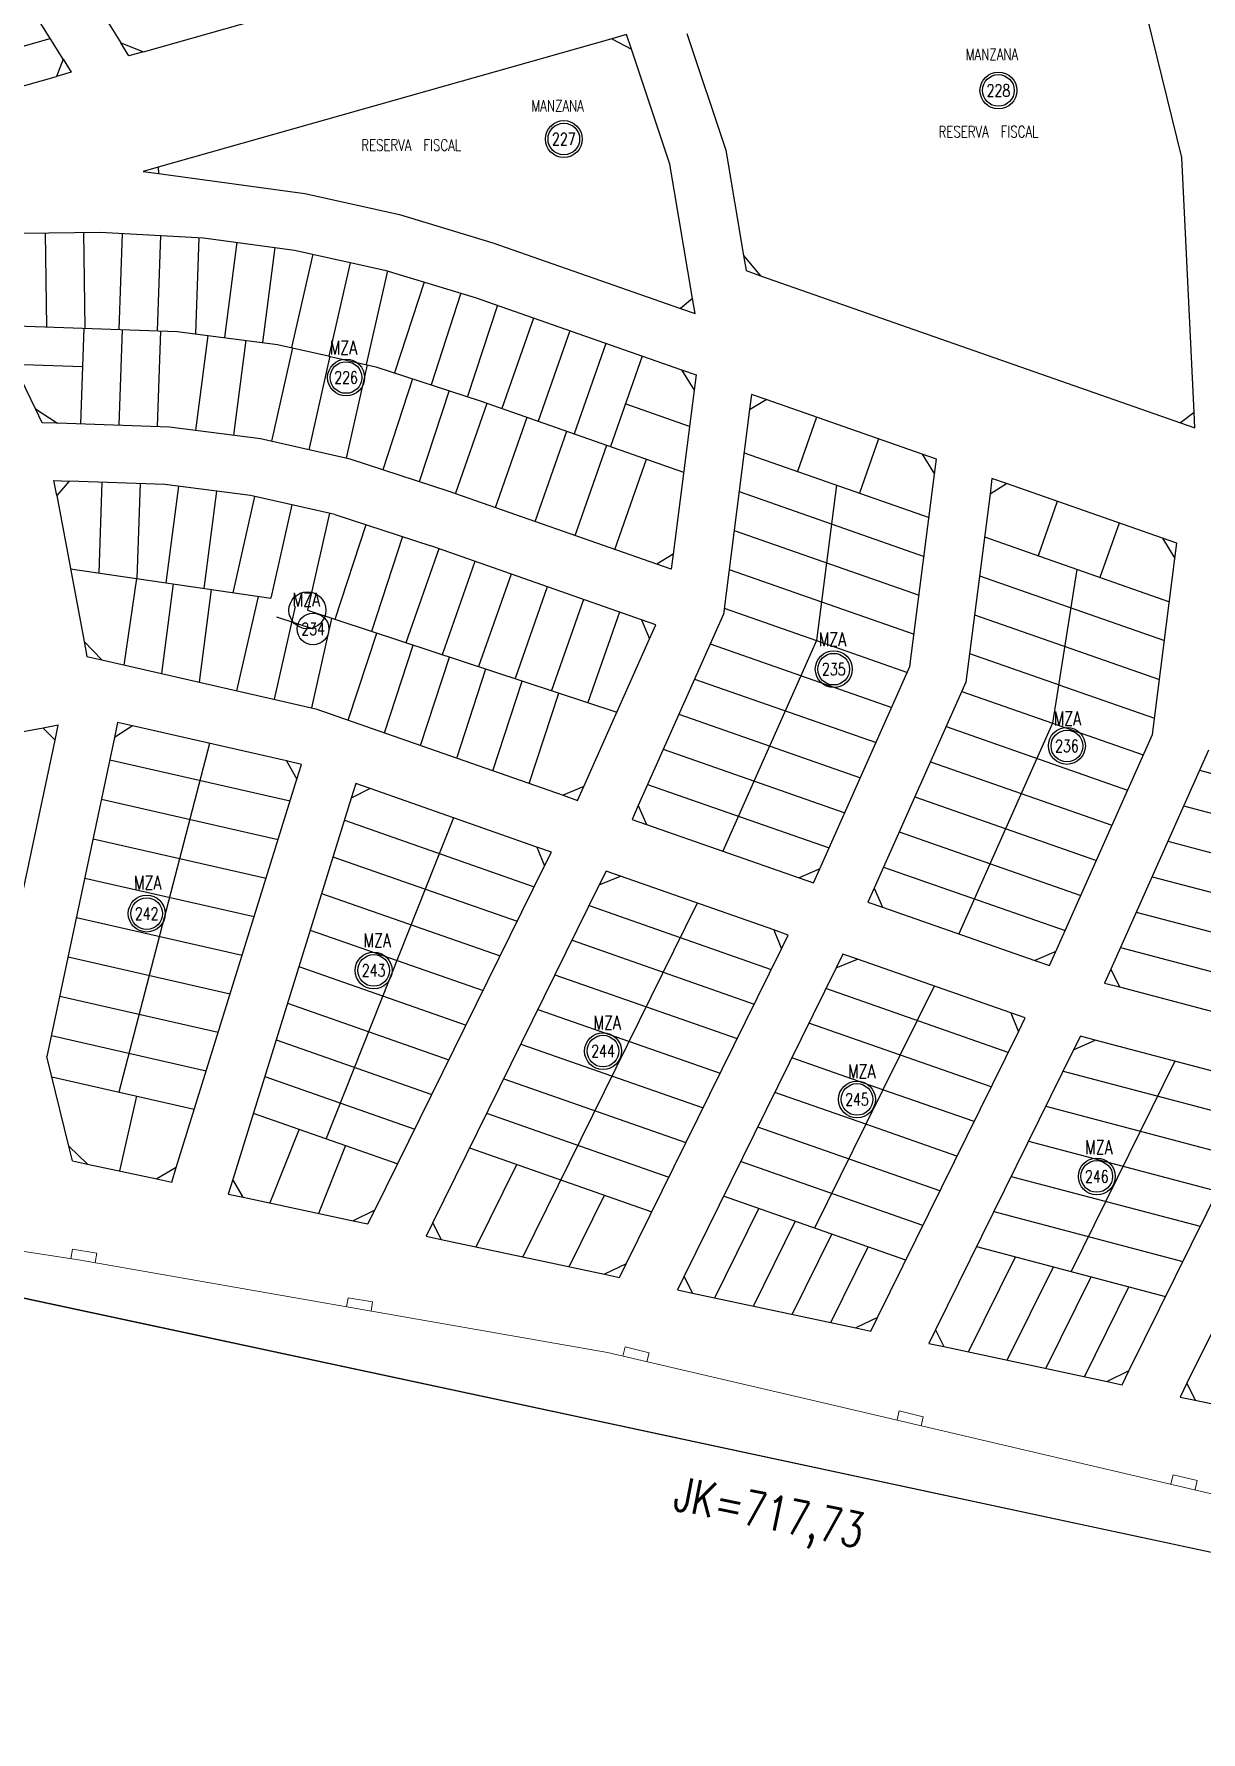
# Model space of a CAD drawing. Header units: metres. Extents: x 2615496 to 2632651, y 4927671 to 4929056.
# Drawn here: x 2616048.6 to 2616353, y 4927812.2 to 4928255.3 of the extents above; entities that cross this region are included whole.
import ezdxf
from ezdxf.enums import TextEntityAlignment as Align

# ---------------------------------------------------------------- set-up
doc = ezdxf.new("R2010")
doc.units = ezdxf.units.M
doc.header["$MEASUREMENT"] = 0
doc.layers.add('p239_13', color=6, linetype='Continuous')
doc.styles.add('ROMANS', font='romans.shx', dxfattribs={"width": 0.75})

msp = doc.modelspace()

# ---------------------------------------------------------------- linework, layer by layer
at = {"layer": 'p239_13', "linetype": 'ByBlock'}
for p, q in [((2616009.42765, 4928352.17928), (2616071.23254, 4928252.95546)), ((2616056.2115, 4928248.69966), (2615994.40661, 4928347.92348)), ((2616077.19588, 4928250.65062), (2616119.56898, 4928262.65588)), ((2616002.75331, 4928239.95295), (2616052.82344, 4928254.13896)), ((2616071.23254, 4928252.95546), (2616077.19588, 4928250.65062)), ((2616073.34736, 4928249.56024), (2616071.23254, 4928252.95546)), ((2616056.2115, 4928248.69966), (2616054.4778, 4928244.21407)), ((2616056.2115, 4928248.69966), (2616058.32632, 4928245.30444)), ((2616077.19588, 4928250.65062), (2616073.34736, 4928249.56024)), ((2616012.10471, 4928232.2088), (2616054.4778, 4928244.21407)), ((2616058.32632, 4928245.30444), (2616054.4778, 4928244.21407)), ((2616030.86523, 4928203.10233), (2616065.86211, 4928203.56017)), ((2616051.90805, 4928178.8367), (2616051.58705, 4928203.37342)), ((2616061.91336, 4928178.49647), (2616061.5862, 4928203.50423)), ((2616065.86211, 4928203.56017), (2616092.80581, 4928202.13509)), ((2616071.59028, 4928203.2572), (2616070.73811, 4928178.1964)), ((2616081.5781, 4928202.72893), (2616080.73233, 4928177.85655)), ((2616091.56592, 4928202.20067), (2616090.71114, 4928177.06319)), ((2616092.80581, 4928202.13509), (2616116.58283, 4928198.86318)), ((2616101.52865, 4928200.93475), (2616098.31609, 4928176.08021)), ((2616111.43563, 4928199.57147), (2616108.23359, 4928174.79833)), ((2616049.00492, 4928157.45972), (2616028.61291, 4928199.45183)), ((2616121.29372, 4928197.82998), (2616115.76579, 4928173.4655)), ((2616116.58283, 4928198.86318), (2616140.11813, 4928193.70138)), ((2616131.04587, 4928195.61736), (2616125.51794, 4928171.25288)), ((2616140.81695, 4928193.48824), (2616135.27008, 4928169.04027)), ((2616140.11813, 4928193.70138), (2616163.63754, 4928186.52828)), ((2616150.40748, 4928190.56327), (2616142.65549, 4928166.87478)), ((2616159.97447, 4928187.64547), (2616152.15954, 4928163.76461)), ((2616163.63754, 4928186.52828), (2616217.52606, 4928167.64979)), ((2616169.46288, 4928184.48752), (2616161.66358, 4928160.65444)), ((2616038.40089, 4928179.296), (2616085.94432, 4928177.67932)), ((2616061.59609, 4928178.50726), (2616060.74648, 4928153.5217)), ((2616071.59031, 4928178.16742), (2616070.7407, 4928153.18186)), ((2616081.58454, 4928177.82757), (2616080.73492, 4928152.84201)), ((2616085.94432, 4928177.67932), (2616112.08594, 4928174.3004)), ((2616178.90253, 4928181.18057), (2616170.63694, 4928157.58651)), ((2616188.34016, 4928177.87434), (2616180.07457, 4928154.28028)), ((2616093.91187, 4928176.64948), (2616090.70717, 4928151.85573)), ((2616103.82937, 4928175.3676), (2616100.62466, 4928150.57385)), ((2616116.03895, 4928173.40352), (2616110.50742, 4928149.02316)), ((2616112.08594, 4928174.3004), (2616125.79109, 4928171.19091)), ((2616197.77778, 4928174.5681), (2616189.51219, 4928150.97404)), ((2616043.34143, 4928169.12222), (2616061.25624, 4928168.51304)), ((2616125.79109, 4928171.19091), (2616120.25956, 4928146.81054)), ((2616125.51794, 4928171.25288), (2616137.77462, 4928168.47203)), ((2616135.54324, 4928168.97829), (2616130.01171, 4928144.59793)), ((2616207.21541, 4928171.26187), (2616198.94982, 4928147.6678)), ((2616137.77462, 4928168.47203), (2616164.942, 4928159.58159)), ((2616147.35577, 4928165.33663), (2616139.58035, 4928141.57652)), ((2616217.52606, 4928167.64979), (2616220.79361, 4928162.35962)), ((2616156.85981, 4928162.22646), (2616149.08439, 4928138.46635)), ((2616220.79361, 4928162.35962), (2616215.32273, 4928119.58772)), ((2616235.26726, 4928157.28914), (2616239.54981, 4928159.93432)), ((2616280.24521, 4928145.67771), (2616239.54981, 4928159.93432)), ((2616049.00492, 4928157.45972), (2616054.74994, 4928153.72561)), ((2616158.57714, 4928135.32165), (2616166.84273, 4928158.91572)), ((2616164.942, 4928159.58159), (2616218.05817, 4928140.97367)), ((2616168.95853, 4928131.68479), (2616177.22412, 4928155.27886)), ((2616219.58067, 4928152.8767), (2616202.83035, 4928158.74475)), ((2616235.26726, 4928157.28914), (2616228.43254, 4928103.85461)), ((2616252.76249, 4928155.30559), (2616247.79203, 4928141.11746)), ((2616083.91262, 4928152.73396), (2616054.74994, 4928153.72561)), ((2616107.70805, 4928149.65829), (2616083.91262, 4928152.73396)), ((2616179.33992, 4928128.04793), (2616187.60551, 4928151.642)), ((2616131.10669, 4928144.3495), (2616107.70805, 4928149.65829)), ((2616189.72131, 4928124.41107), (2616197.9869, 4928148.00514)), ((2616268.92006, 4928149.64519), (2616263.9496, 4928135.45706)), ((2616156.92064, 4928135.90197), (2616131.10669, 4928144.3495)), ((2616200.1027, 4928120.77421), (2616208.36829, 4928144.36828)), ((2616233.82464, 4928146.01059), (2616282.07014, 4928129.10899)), ((2616280.24521, 4928145.67771), (2616283.51276, 4928140.38754)), ((2616054.51576, 4928134.81877), (2616053.77728, 4928138.75002)), ((2616053.77728, 4928138.75002), (2616057.77497, 4928138.61408)), ((2616057.77497, 4928138.61408), (2616054.51576, 4928134.81877)), ((2616082.6936, 4928137.76674), (2616057.77497, 4928138.61408)), ((2616066.29428, 4928138.32439), (2616065.48922, 4928114.6492)), ((2616076.2885, 4928137.98454), (2616075.44513, 4928113.18274)), ((2616105.08131, 4928134.87303), (2616082.6936, 4928137.76674)), ((2616257.94739, 4928137.55979), (2616252.75869, 4928096.99398)), ((2616277.09656, 4928090.225), (2616283.51276, 4928140.38754)), ((2616297.98641, 4928135.31706), (2616302.26896, 4928137.96224)), ((2616342.96436, 4928123.70563), (2616302.26896, 4928137.96224)), ((2616054.51576, 4928134.81877), (2616061.66205, 4928096.77558)), ((2616086.28356, 4928137.30272), (2616083.0217, 4928112.06674)), ((2616096.20106, 4928136.02084), (2616092.9165, 4928110.60928)), ((2616106.14028, 4928134.63276), (2616100.43834, 4928109.50134)), ((2616127.10593, 4928129.87598), (2616105.08131, 4928134.87303)), ((2616211.04018, 4928116.94254), (2616156.92064, 4928135.90197)), ((2616232.52747, 4928135.86914), (2616280.77297, 4928118.96753)), ((2616297.98641, 4928135.31706), (2616291.69576, 4928086.13612)), ((2616315.48164, 4928133.33351), (2616310.51118, 4928119.14538)), ((2616115.89242, 4928132.42015), (2616110.36089, 4928108.03979)), ((2616125.64457, 4928130.20754), (2616119.90249, 4928104.89917)), ((2616127.10593, 4928129.87598), (2616152.10782, 4928121.69419)), ((2616135.17959, 4928127.2339), (2616127.09581, 4928102.53149)), ((2616231.23029, 4928125.72769), (2616279.47579, 4928108.82608)), ((2616331.63921, 4928127.67311), (2616326.66875, 4928113.48498)), ((2616144.68364, 4928124.12373), (2616136.59451, 4928099.40499)), ((2616154.17471, 4928120.97011), (2616145.58502, 4928096.44576)), ((2616207.02543, 4928102.45518), (2616152.10782, 4928121.69419)), ((2616296.54379, 4928124.03851), (2616344.78929, 4928107.1369)), ((2616342.96436, 4928123.70563), (2616346.23191, 4928118.41546)), ((2616058.1001, 4928115.73759), (2616110.36089, 4928108.03979)), ((2616163.61234, 4928117.66387), (2616155.08541, 4928093.3187)), ((2616215.32273, 4928119.58772), (2616211.04018, 4928116.94254)), ((2616229.93312, 4928115.58624), (2616254.05587, 4928107.13543)), ((2616320.66654, 4928115.58771), (2616314.30864, 4928075.4315)), ((2616340.35978, 4928072.50652), (2616346.23191, 4928118.41546)), ((2616072.14997, 4928090.61988), (2616075.44513, 4928113.18274)), ((2616081.94432, 4928088.38517), (2616084.96821, 4928111.78003)), ((2616173.04997, 4928114.35763), (2616164.5858, 4928090.19165)), ((2616182.4876, 4928111.0514), (2616174.08618, 4928087.06459)), ((2616295.24662, 4928113.89706), (2616343.49212, 4928096.99545)), ((2616091.73866, 4928086.15047), (2616094.86301, 4928110.32256)), ((2616101.533, 4928083.91577), (2616107.11485, 4928108.51791)), ((2616191.92522, 4928107.74516), (2616183.58657, 4928083.93754)), ((2616254.05587, 4928107.13543), (2616278.17862, 4928098.68463)), ((2616111.28515, 4928081.70316), (2616116.78107, 4928105.92658)), ((2616111.85648, 4928103.18187), (2616121.39808, 4928100.04126)), ((2616119.90249, 4928104.89917), (2616200.6434, 4928078.32328)), ((2616121.03729, 4928079.49054), (2616126.32267, 4928102.78596)), ((2616201.36285, 4928104.43892), (2616193.08695, 4928080.81049)), ((2616228.43254, 4928103.85461), (2616206.22363, 4928053.98078)), ((2616207.02543, 4928102.45518), (2616209.17331, 4928097.47861)), ((2616228.63594, 4928105.44478), (2616252.74611, 4928096.99839)), ((2616293.94944, 4928103.75561), (2616342.19494, 4928086.854)), ((2616130.55847, 4928076.25994), (2616137.98305, 4928098.94795)), ((2616061.66205, 4928096.77558), (2616066.3003, 4928091.95455)), ((2616139.99833, 4928072.95362), (2616147.48175, 4928095.82145)), ((2616192.0196, 4928058.95709), (2616209.17331, 4928097.47861)), ((2616224.99091, 4928096.12585), (2616272.33804, 4928079.53896)), ((2616252.74611, 4928096.99839), (2616228.27002, 4928042.03325)), ((2616252.75869, 4928096.99398), (2616276.41968, 4928088.70495)), ((2616292.65227, 4928093.61416), (2616316.24779, 4928085.34805)), ((2616066.3003, 4928091.95455), (2616122.09497, 4928079.2243)), ((2616149.43818, 4928069.6473), (2616156.98045, 4928092.69495)), ((2616158.94222, 4928066.53713), (2616166.48449, 4928089.58478)), ((2616253.57076, 4928037.39389), (2616277.09656, 4928090.225)), ((2616168.31789, 4928063.03465), (2616175.97785, 4928086.44195)), ((2616220.90928, 4928086.95986), (2616268.25641, 4928070.37298)), ((2616291.69576, 4928086.13612), (2616267.7749, 4928032.41783)), ((2616315.89812, 4928085.47055), (2616340.89776, 4928076.71255)), ((2616177.75774, 4928059.72833), (2616185.47655, 4928083.31545)), ((2616290.62382, 4928083.72889), (2616314.30864, 4928075.4315)), ((2616122.09497, 4928079.2243), (2616186.61729, 4928056.62526)), ((2616216.82765, 4928077.79387), (2616264.17478, 4928061.20699)), ((2616050.98357, 4928074.15503), (2616026.16358, 4928069.57785)), ((2616050.98357, 4928074.15503), (2616054.08883, 4928070.96718)), ((2616069.58028, 4928071.71841), (2616051.9607, 4927988.48632)), ((2616074.30847, 4928074.7419), (2616069.58028, 4928071.71841)), ((2616114.46399, 4928065.57992), (2616074.30847, 4928074.7419)), ((2616286.54218, 4928074.5629), (2616333.88932, 4928057.97602)), ((2616314.29738, 4928075.43545), (2616289.8213, 4928020.4703)), ((2616314.29738, 4928075.43545), (2616337.97095, 4928067.142)), ((2616315.12203, 4928015.83094), (2616340.35978, 4928072.50652)), ((2616043.69232, 4928021.85573), (2616054.08883, 4928070.96718)), ((2616094.38623, 4928070.16091), (2616070.68147, 4927979.16797)), ((2616212.74601, 4928068.62789), (2616260.09315, 4928052.041)), ((2616354.95898, 4928068.41764), (2616329.51261, 4928011.27355)), ((2616068.33767, 4928065.8485), (2616115.39736, 4928055.14024)), ((2616114.46399, 4928065.57992), (2616117.17721, 4928060.87018)), ((2616282.46055, 4928065.39691), (2616329.80769, 4928048.81003)), ((2616352.61055, 4928063.14384), (2616375.67885, 4928057.04433)), ((2616085.69364, 4927959.51402), (2616117.17721, 4928060.87018)), ((2616136.29002, 4928058.359), (2616131.32832, 4928055.86129)), ((2616179.78667, 4928043.12423), (2616136.29002, 4928058.359)), ((2616192.0196, 4928058.95709), (2616186.61729, 4928056.62526)), ((2616208.66438, 4928059.4619), (2616256.01152, 4928042.87502)), ((2616066.16284, 4928055.57497), (2616112.27326, 4928045.08272)), ((2616131.32832, 4928055.86129), (2616100.42461, 4927956.37187)), ((2616206.22363, 4928053.98078), (2616208.37151, 4928049.0042)), ((2616278.37892, 4928056.23093), (2616325.72605, 4928039.64404)), ((2616348.4897, 4928053.88978), (2616395.39043, 4928041.48871)), ((2616158.03835, 4928050.74161), (2616124.77743, 4927967.03053)), ((2616129.54658, 4928050.12526), (2616179.10687, 4928032.76669)), ((2616208.37151, 4928049.0042), (2616248.16854, 4928035.06231)), ((2616063.98801, 4928045.30144), (2616109.14916, 4928035.0252)), ((2616274.29729, 4928047.06494), (2616321.64442, 4928030.47806)), ((2616344.36885, 4928044.63572), (2616392.03371, 4928032.03261)), ((2616126.57827, 4928040.56927), (2616174.65193, 4928023.7314)), ((2616179.78667, 4928043.12423), (2616181.7929, 4928038.21437)), ((2616137.4883, 4927948.35797), (2616181.7929, 4928038.21437)), ((2616253.57076, 4928037.39389), (2616248.16854, 4928035.06231)), ((2616270.21566, 4928037.89896), (2616317.56279, 4928021.31207)), ((2616061.81319, 4928035.02792), (2616106.02506, 4928024.96767)), ((2616196.05375, 4928033.21829), (2616152.62099, 4927945.13013)), ((2616196.05375, 4928033.21829), (2616201.5977, 4928035.48341)), ((2616241.58397, 4928021.47522), (2616201.5977, 4928035.48341)), ((2616267.7749, 4928032.41783), (2616269.92278, 4928027.44125)), ((2616340.24799, 4928035.38165), (2616388.67698, 4928022.5765)), ((2616123.60996, 4928031.01328), (2616170.19698, 4928014.69611)), ((2616221.59084, 4928028.47931), (2616176.07324, 4927936.16278)), ((2616193.40038, 4928027.83687), (2616240.93675, 4928011.18369)), ((2616269.92278, 4928027.44125), (2616309.71981, 4928013.49936)), ((2616059.63836, 4928024.75439), (2616102.90096, 4928014.91015)), ((2616336.12714, 4928026.12759), (2616385.32025, 4928013.12039)), ((2616120.64165, 4928021.4573), (2616165.74204, 4928005.66082)), ((2616188.94548, 4928018.80165), (2616236.48184, 4928002.14847)), ((2616241.58397, 4928021.47522), (2616243.59011, 4928016.56511)), ((2616057.46354, 4928014.48086), (2616099.77686, 4928004.85263)), ((2616203.06331, 4927934.37066), (2616243.59011, 4928016.56511)), ((2616257.85102, 4928011.56916), (2616263.39498, 4928013.83428)), ((2616303.38124, 4927999.82609), (2616263.39498, 4928013.83428)), ((2616315.12203, 4928015.83094), (2616309.71981, 4928013.49936)), ((2616332.00629, 4928016.87353), (2616381.96353, 4928003.66429)), ((2616117.67334, 4928011.90131), (2616161.2871, 4927996.62553)), ((2616184.49057, 4928009.76643), (2616232.02694, 4927993.11325)), ((2616257.85102, 4928011.56916), (2616218.19601, 4927931.14282)), ((2616329.51261, 4928011.27355), (2616331.75254, 4928006.59696)), ((2616302.73402, 4927989.53456), (2616255.19766, 4928006.18774)), ((2616283.38811, 4928006.83018), (2616265.60112, 4927970.75549)), ((2616331.75254, 4928006.59696), (2616374.7397, 4927995.23069)), ((2616055.28871, 4928004.20733), (2616096.65276, 4927994.7951)), ((2616114.70503, 4928002.34533), (2616156.83216, 4927987.59023)), ((2616180.03567, 4928000.73121), (2616227.57203, 4927984.07803)), ((2616298.27912, 4927980.49934), (2616250.74275, 4927997.15252)), ((2616303.38124, 4927999.82609), (2616305.38738, 4927994.91598)), ((2616053.11389, 4927993.93381), (2616093.52866, 4927984.73758)), ((2616111.73672, 4927992.78934), (2616152.37722, 4927978.55494)), ((2616175.58076, 4927991.69599), (2616223.11713, 4927975.04282)), ((2616268.63832, 4927920.38335), (2616305.38738, 4927994.91598)), ((2616319.78203, 4927990.19127), (2616325.41805, 4927992.75638)), ((2616367.00164, 4927981.76123), (2616325.41805, 4927992.75638)), ((2616057.7004, 4927965.09345), (2616051.9607, 4927988.48632)), ((2616270.05603, 4927979.79071), (2616246.28785, 4927988.1173)), ((2616319.78203, 4927990.19127), (2616283.77102, 4927917.15551)), ((2616346.20984, 4927987.2588), (2616319.13883, 4927932.35471)), ((2616053.27525, 4927983.12869), (2616090.40456, 4927974.68006)), ((2616108.76841, 4927983.23335), (2616147.92228, 4927969.51965)), ((2616171.12586, 4927982.66077), (2616218.66222, 4927966.0076)), ((2616317.03911, 4927984.6282), (2616366.3569, 4927971.58804)), ((2616071.01361, 4927958.58614), (2616075.45003, 4927978.0829)), ((2616265.60112, 4927970.75549), (2616241.83294, 4927979.08208)), ((2616293.82421, 4927971.46412), (2616270.05603, 4927979.79071)), ((2616105.80009, 4927973.67737), (2616143.46734, 4927960.48436)), ((2616166.67095, 4927973.62555), (2616214.20732, 4927956.97238)), ((2616312.52727, 4927975.47752), (2616361.84507, 4927962.43736)), ((2616334.21334, 4927906.39604), (2616369.09983, 4927977.15111)), ((2616384.14218, 4927973.74003), (2616349.34603, 4927903.1682)), ((2616117.78792, 4927969.47861), (2616110.1386, 4927950.2268)), ((2616284.9144, 4927953.39369), (2616237.37804, 4927970.04686)), ((2616265.60112, 4927970.75549), (2616252.23641, 4927943.64984)), ((2616289.36931, 4927962.4289), (2616265.60112, 4927970.75549)), ((2616062.56557, 4927960.37424), (2616057.7004, 4927965.09345)), ((2616129.85675, 4927965.25149), (2616122.81283, 4927947.52335)), ((2616308.01544, 4927966.32684), (2616357.33323, 4927953.28667)), ((2616572.37489, 4927812.61556), (2615875.15462, 4927961.93251)), ((2616062.56557, 4927960.37424), (2616080.59508, 4927956.5285)), ((2616162.21604, 4927964.59033), (2616209.75241, 4927947.93716)), ((2616163.96709, 4927938.74505), (2616174.5755, 4927960.26051)), ((2616280.45949, 4927944.35847), (2616232.92313, 4927961.01164)), ((2616085.69364, 4927959.51402), (2616080.59508, 4927956.5285)), ((2616103.15004, 4927951.71748), (2616100.42461, 4927956.37187)), ((2616303.5036, 4927957.17616), (2616352.8214, 4927944.13599)), ((2616103.15004, 4927951.71748), (2616131.80739, 4927945.60479)), ((2616188.1794, 4927933.58051), (2616197.39295, 4927952.26698)), ((2616276.00459, 4927935.32325), (2616228.46822, 4927951.97642)), ((2616137.4883, 4927948.35797), (2616131.80739, 4927945.60479)), ((2616226.20709, 4927925.46911), (2616237.6848, 4927948.74763)), ((2616298.99177, 4927948.02548), (2616348.30956, 4927934.98531)), ((2616154.76408, 4927940.70807), (2616152.62099, 4927945.13013)), ((2616236.29555, 4927923.31722), (2616247.19207, 4927945.41699)), ((2616154.76408, 4927940.70807), (2616197.38241, 4927931.61748)), ((2616246.38401, 4927921.16532), (2616256.69934, 4927942.08636)), ((2616256.47248, 4927919.01343), (2616266.20661, 4927938.75572)), ((2616294.47993, 4927938.87479), (2616343.79773, 4927925.83463)), ((2616203.06331, 4927934.37066), (2616197.38241, 4927931.61748)), ((2616292.39905, 4927911.3502), (2616304.64509, 4927936.18702)), ((2616220.33909, 4927926.72077), (2616218.19601, 4927931.14282)), ((2616302.48751, 4927909.19831), (2616314.50864, 4927933.57898)), ((2616312.57597, 4927907.04642), (2616324.3722, 4927930.97095)), ((2616220.33909, 4927926.72077), (2616262.95742, 4927917.63017)), ((2616322.66444, 4927904.89452), (2616334.23576, 4927928.36292)), ((2616268.63832, 4927920.38335), (2616262.95742, 4927917.63017)), ((2616283.77102, 4927917.15551), (2616285.91411, 4927912.73346)), ((2616285.91411, 4927912.73346), (2616328.53243, 4927903.64287)), ((2616334.21334, 4927906.39604), (2616328.53243, 4927903.64287)), ((2616349.34603, 4927903.1682), (2616351.48912, 4927898.74615)), ((2616351.48912, 4927898.74615), (2616394.10744, 4927889.65556))]:
    msp.add_line(p, q, dxfattribs=at)
at = {"layer": 'p239_13', "linetype": 'ByBlock', "ltscale": 2}
for p, q in [((2616348.01875, 4928223.03899), (2616332.17811, 4928287.55722)), ((2616199.3089, 4928254.06719), (2616080.93682, 4928220.52967)), ((2616203.15741, 4928255.15756), (2616199.3089, 4928254.06719)), ((2616199.3089, 4928254.06719), (2616204.42525, 4928251.3638)), ((2616204.42525, 4928251.3638), (2616203.15741, 4928255.15756)), ((2616218.87276, 4928255.45711), (2616229.04971, 4928225.00446)), ((2616214.45228, 4928221.35975), (2616204.42525, 4928251.3638)), ((2616229.04971, 4928225.00446), (2616233.68341, 4928197.48887)), ((2616351.22923, 4928156.52568), (2616348.01875, 4928223.03899)), ((2616080.93682, 4928220.52967), (2616077.0883, 4928219.4393)), ((2616077.0883, 4928219.4393), (2616081.05096, 4928218.89401)), ((2616080.93682, 4928220.52967), (2616081.05096, 4928218.89401)), ((2616081.05096, 4928218.89401), (2616119.21611, 4928213.64217)), ((2616220.36292, 4928186.26155), (2616214.45228, 4928221.35975)), ((2616119.21611, 4928213.64217), (2616143.91885, 4928208.22432)), ((2616143.91885, 4928208.22432), (2616168.30708, 4928200.78625)), ((2616168.30708, 4928200.78625), (2616217.25212, 4928183.63958)), ((2616233.68341, 4928197.48887), (2616234.34767, 4928193.54441)), ((2616233.68341, 4928197.48887), (2616238.12272, 4928192.22192)), ((2616234.34767, 4928193.54441), (2616238.12272, 4928192.22192)), ((2616238.12272, 4928192.22192), (2616347.64703, 4928153.85282)), ((2616220.36292, 4928186.26155), (2616217.25212, 4928183.63958)), ((2616221.02717, 4928182.31709), (2616220.36292, 4928186.26155)), ((2616217.25212, 4928183.63958), (2616221.02717, 4928182.31709)), ((2616351.22923, 4928156.52568), (2616347.64703, 4928153.85282)), ((2616351.42208, 4928152.53033), (2616351.22923, 4928156.52568)), ((2616347.64703, 4928153.85282), (2616351.42208, 4928152.53033))]:
    msp.add_line(p, q, dxfattribs=at)
at = {"layer": 'p239_13', "linetype": 'ByBlock', "ltscale": 0.5}
for p, q in [((2616217.52606, 4928167.64979), (2616221.30111, 4928166.32729)), ((2616221.30111, 4928166.32729), (2616220.79361, 4928162.35962)), ((2616235.77476, 4928161.25682), (2616235.26726, 4928157.28914)), ((2616239.54981, 4928159.93432), (2616235.77476, 4928161.25682)), ((2616050.75225, 4928153.86155), (2616049.00492, 4928157.45972)), ((2616054.74994, 4928153.72561), (2616050.75225, 4928153.86155)), ((2616284.02026, 4928144.35521), (2616280.24521, 4928145.67771)), ((2616283.51276, 4928140.38754), (2616284.02026, 4928144.35521)), ((2616298.49391, 4928139.28473), (2616297.98641, 4928135.31706)), ((2616302.26896, 4928137.96224), (2616298.49391, 4928139.28473)), ((2616346.73941, 4928122.38313), (2616342.96436, 4928123.70563)), ((2616346.23191, 4928118.41546), (2616346.73941, 4928122.38313)), ((2616214.81523, 4928115.62004), (2616211.04018, 4928116.94254)), ((2616215.32273, 4928119.58772), (2616214.81523, 4928115.62004)), ((2616210.80048, 4928101.13269), (2616207.02543, 4928102.45518)), ((2616209.17331, 4928097.47861), (2616210.80048, 4928101.13269)), ((2616061.66205, 4928096.77558), (2616062.40052, 4928092.84434)), ((2616062.40052, 4928092.84434), (2616066.3003, 4928091.95455)), ((2616070.40869, 4928075.63169), (2616069.58028, 4928071.71841)), ((2616074.30847, 4928074.7419), (2616070.40869, 4928075.63169)), ((2616054.91724, 4928074.88046), (2616050.98357, 4928074.15503)), ((2616054.08883, 4928070.96718), (2616054.91724, 4928074.88046)), ((2616118.36377, 4928064.69013), (2616114.46399, 4928065.57992)), ((2616117.17721, 4928060.87018), (2616118.36377, 4928064.69013)), ((2616132.51489, 4928059.68124), (2616131.32832, 4928055.86129)), ((2616136.29002, 4928058.359), (2616132.51489, 4928059.68124)), ((2616190.39243, 4928055.30301), (2616192.0196, 4928058.95709)), ((2616186.61729, 4928056.62526), (2616190.39243, 4928055.30301)), ((2616206.22363, 4928053.98078), (2616204.59646, 4928050.32669)), ((2616204.59646, 4928050.32669), (2616208.37151, 4928049.0042)), ((2616183.56181, 4928041.80198), (2616179.78667, 4928043.12423)), ((2616181.7929, 4928038.21437), (2616183.56181, 4928041.80198)), ((2616197.82265, 4928036.8059), (2616196.05375, 4928033.21829)), ((2616201.5977, 4928035.48341), (2616197.82265, 4928036.8059)), ((2616251.94359, 4928033.73981), (2616253.57076, 4928037.39389)), ((2616248.16854, 4928035.06231), (2616251.94359, 4928033.73981)), ((2616267.7749, 4928032.41783), (2616266.14773, 4928028.76375)), ((2616266.14773, 4928028.76375), (2616269.92278, 4928027.44125)), ((2616245.35902, 4928020.15272), (2616241.58397, 4928021.47522)), ((2616243.59011, 4928016.56511), (2616245.35902, 4928020.15272)), ((2616259.61993, 4928015.15677), (2616257.85102, 4928011.56916)), ((2616263.39498, 4928013.83428), (2616259.61993, 4928015.15677)), ((2616309.71981, 4928013.49936), (2616313.49486, 4928012.17686)), ((2616313.49486, 4928012.17686), (2616315.12203, 4928015.83094)), ((2616329.51261, 4928011.27355), (2616327.88544, 4928007.61947)), ((2616327.88544, 4928007.61947), (2616331.75254, 4928006.59696)), ((2616307.15629, 4927998.50359), (2616303.38124, 4927999.82609)), ((2616305.38738, 4927994.91598), (2616307.15629, 4927998.50359)), ((2616321.55094, 4927993.77889), (2616319.78203, 4927990.19127)), ((2616325.41805, 4927992.75638), (2616321.55094, 4927993.77889)), ((2616058.65357, 4927961.20868), (2616057.7004, 4927965.09345)), ((2616058.65357, 4927961.20868), (2616062.56557, 4927960.37424)), ((2616080.59508, 4927956.5285), (2616084.50708, 4927955.69406)), ((2616084.50708, 4927955.69406), (2616085.69364, 4927959.51402)), ((2616100.42461, 4927956.37187), (2616099.23804, 4927952.55191)), ((2616099.23804, 4927952.55191), (2616103.15004, 4927951.71748)), ((2616135.71939, 4927944.77035), (2616137.4883, 4927948.35797)), ((2616131.80739, 4927945.60479), (2616135.71939, 4927944.77035)), ((2616152.62099, 4927945.13013), (2616150.85209, 4927941.54251)), ((2616150.85209, 4927941.54251), (2616154.76408, 4927940.70807)), ((2616201.2944, 4927930.78304), (2616203.06331, 4927934.37066)), ((2616197.38241, 4927931.61748), (2616201.2944, 4927930.78304)), ((2616218.19601, 4927931.14282), (2616216.4271, 4927927.5552)), ((2616216.4271, 4927927.5552), (2616220.33909, 4927926.72077)), ((2616266.86941, 4927916.79574), (2616268.63832, 4927920.38335)), ((2616262.95742, 4927917.63017), (2616266.86941, 4927916.79574)), ((2616283.77102, 4927917.15551), (2616282.00211, 4927913.5679)), ((2616282.00211, 4927913.5679), (2616285.91411, 4927912.73346)), ((2616328.53243, 4927903.64287), (2616332.44443, 4927902.80843)), ((2616332.44443, 4927902.80843), (2616334.21334, 4927906.39604)), ((2616349.34603, 4927903.1682), (2616347.57712, 4927899.58059)), ((2616347.57712, 4927899.58059), (2616351.48912, 4927898.74615))]:
    msp.add_line(p, q, dxfattribs=at)
at = {"layer": 'p239_13', "linetype": 'ByBlock', "ltscale": 6}
msp.add_line((2615872.87551, 4927962.45926, -0.56571), (2616574.69219, 4927812.16059, -0.56571), dxfattribs=at)
at = {"layer": 'p239_13', "linetype": 'ByBlock', "lineweight": 0}
for p, q in [((2616028.12414, 4927940.34556, -99.27571), (2616060.18092, 4927935.43405, -99.27571)), ((2616060.18092, 4927935.43405, -99.27571), (2616198.2324, 4927911.16608, -99.27571)), ((2616198.2324, 4927911.16608, -99.27571), (2616252.6498, 4927898.49136, -99.27571)), ((2616252.6498, 4927898.49136, -99.27571), (2616411.68627, 4927861.26074, -99.27571))]:
    msp.add_line(p, q, dxfattribs=at)
at = {"layer": 'p239_13', "linetype": 'ByBlock', "lineweight": 13}
for p, q in [((2616058.61554, 4927938.18331, -99.27571), (2616058.20424, 4927935.78153, -99.27571)), ((2616064.99008, 4927937.09168, -99.27571), (2616058.61554, 4927938.18331, -99.27571)), ((2616064.57878, 4927934.6899, -99.27571), (2616064.99008, 4927937.09168, -99.27571)), ((2616130.54546, 4927925.50986, -99.27571), (2616130.13416, 4927923.10807, -99.27571)), ((2616136.92, 4927924.41823, -99.27571), (2616130.54546, 4927925.50986, -99.27571)), ((2616136.5087, 4927922.01644, -99.27571), (2616136.92, 4927924.41823, -99.27571)), ((2616202.76941, 4927912.65928, -99.27571), (2616202.19949, 4927910.29012, -99.27571)), ((2616209.05737, 4927911.14667, -99.27571), (2616202.76941, 4927912.65928, -99.27571)), ((2616208.48745, 4927908.77751, -99.27571), (2616209.05737, 4927911.14667, -99.27571)), ((2616274.29517, 4927895.96732, -99.27571), (2616273.72526, 4927893.59816, -99.27571)), ((2616280.58313, 4927894.45471, -99.27571), (2616274.29517, 4927895.96732, -99.27571)), ((2616280.01322, 4927892.08555, -99.27571), (2616280.58313, 4927894.45471, -99.27571)), ((2616345.75746, 4927879.29785, -99.27571), (2616345.18754, 4927876.92869, -99.27571)), ((2616352.04542, 4927877.78524, -99.27571), (2616345.75746, 4927879.29785, -99.27571)), ((2616351.4755, 4927875.41608, -99.27571), (2616352.04542, 4927877.78524, -99.27571))]:
    msp.add_line(p, q, dxfattribs=at)
at = {"layer": 'p239_13', "linetype": 'ByBlock'}
for centre, radius in [((2616300.18022, 4928240.55874), 4.81032), ((2616300.18022, 4928240.55874), 4.12977), ((2616186.80712, 4928227.88648), 4.81032), ((2616186.80712, 4928227.88648), 4.12977), ((2616129.99212, 4928165.65201), 4.81032), ((2616129.99212, 4928165.65201), 4.12977), ((2616119.90249, 4928104.89917), 4.81032), ((2616121.39808, 4928100.04126), 4.12977), ((2616257.22505, 4928089.53769), 4.81032), ((2616257.22505, 4928089.53769), 4.12977), ((2616318.04828, 4928069.50829), 4.81032), ((2616318.04828, 4928069.50829), 4.12977), ((2616077.98905, 4928025.75297), 4.81032), ((2616077.98905, 4928025.75297), 4.12977), ((2616137.18812, 4928010.91041), 4.81032), ((2616137.18812, 4928010.91041), 4.12977), ((2616197.03035, 4927989.85783), 4.81032), ((2616197.03035, 4927989.85783), 4.12977), ((2616263.28253, 4927977.24392), 4.81032), ((2616263.28253, 4927977.24392), 4.12977), ((2616325.8439, 4927957.1445), 4.81032), ((2616325.8439, 4927957.1445), 4.12977)]:
    msp.add_circle(centre, radius, dxfattribs=at)

# ---------------------------------------------------------------- texts
at = {"layer": 'p239_13', "linetype": 'ByBlock', "style": 'ROMANS', "width": 0.75}
for s, height, rotation, p in [('MANZANA', 3, 0.028008, (2616291.63764, 4928248.46574)), ('MANZANA', 3, 0.028008, (2616178.3488, 4928235.03201)), ('RESERVA  FISCAL', 3, 0.028008, (2616284.57649, 4928228.28316)), ('RESERVA  FISCAL', 3, 0.028008, (2616133.97468, 4928224.78886)), ('MZA', 3.6, 0.028008, (2616125.72039, 4928171.64305)), ('MZA', 3.6, 0.028008, (2616116.0316, 4928105.88369)), ('MZA', 3.6, 0.028008, (2616253.28078, 4928095.54116)), ('MZA', 3.6, 0.028008, (2616314.57086, 4928074.87696)), ('MZA', 3.6, 0.028008, (2616074.64781, 4928032.01829)), ('MZA', 3.6, 0.028008, (2616134.53498, 4928016.98585)), ('MZA', 3.6, 0.028008, (2616194.51226, 4927995.47693)), ('MZA', 3.6, 0.028008, (2616260.92851, 4927982.76348)), ('MZA', 3.6, 0.028008, (2616322.79266, 4927962.98407)), ('JK=717,73', 9, 348.4182862, (2616215.02602, 4927870.22801, -0.56571))]:
    msp.add_text(s, height=height, rotation=rotation, dxfattribs=at).set_placement(p)
for s, p in [('228', (2616300.181, 4928238.95874)), ('227', (2616186.80791, 4928226.28648)), ('226', (2616129.9929, 4928164.05201)), ('234', (2616121.39886, 4928098.44126)), ('235', (2616257.22584, 4928087.93769)), ('236', (2616318.04906, 4928067.90829)), ('242', (2616077.98984, 4928024.15297)), ('243', (2616137.1889, 4928009.31041)), ('244', (2616197.03113, 4927988.25783)), ('245', (2616263.28331, 4927975.64392)), ('246', (2616325.84469, 4927955.5445))]:
    msp.add_text(s, height=3.2, rotation=0.028008, dxfattribs=at).set_placement(p, align=Align.CENTER)

doc.saveas('drawing.dxf')
